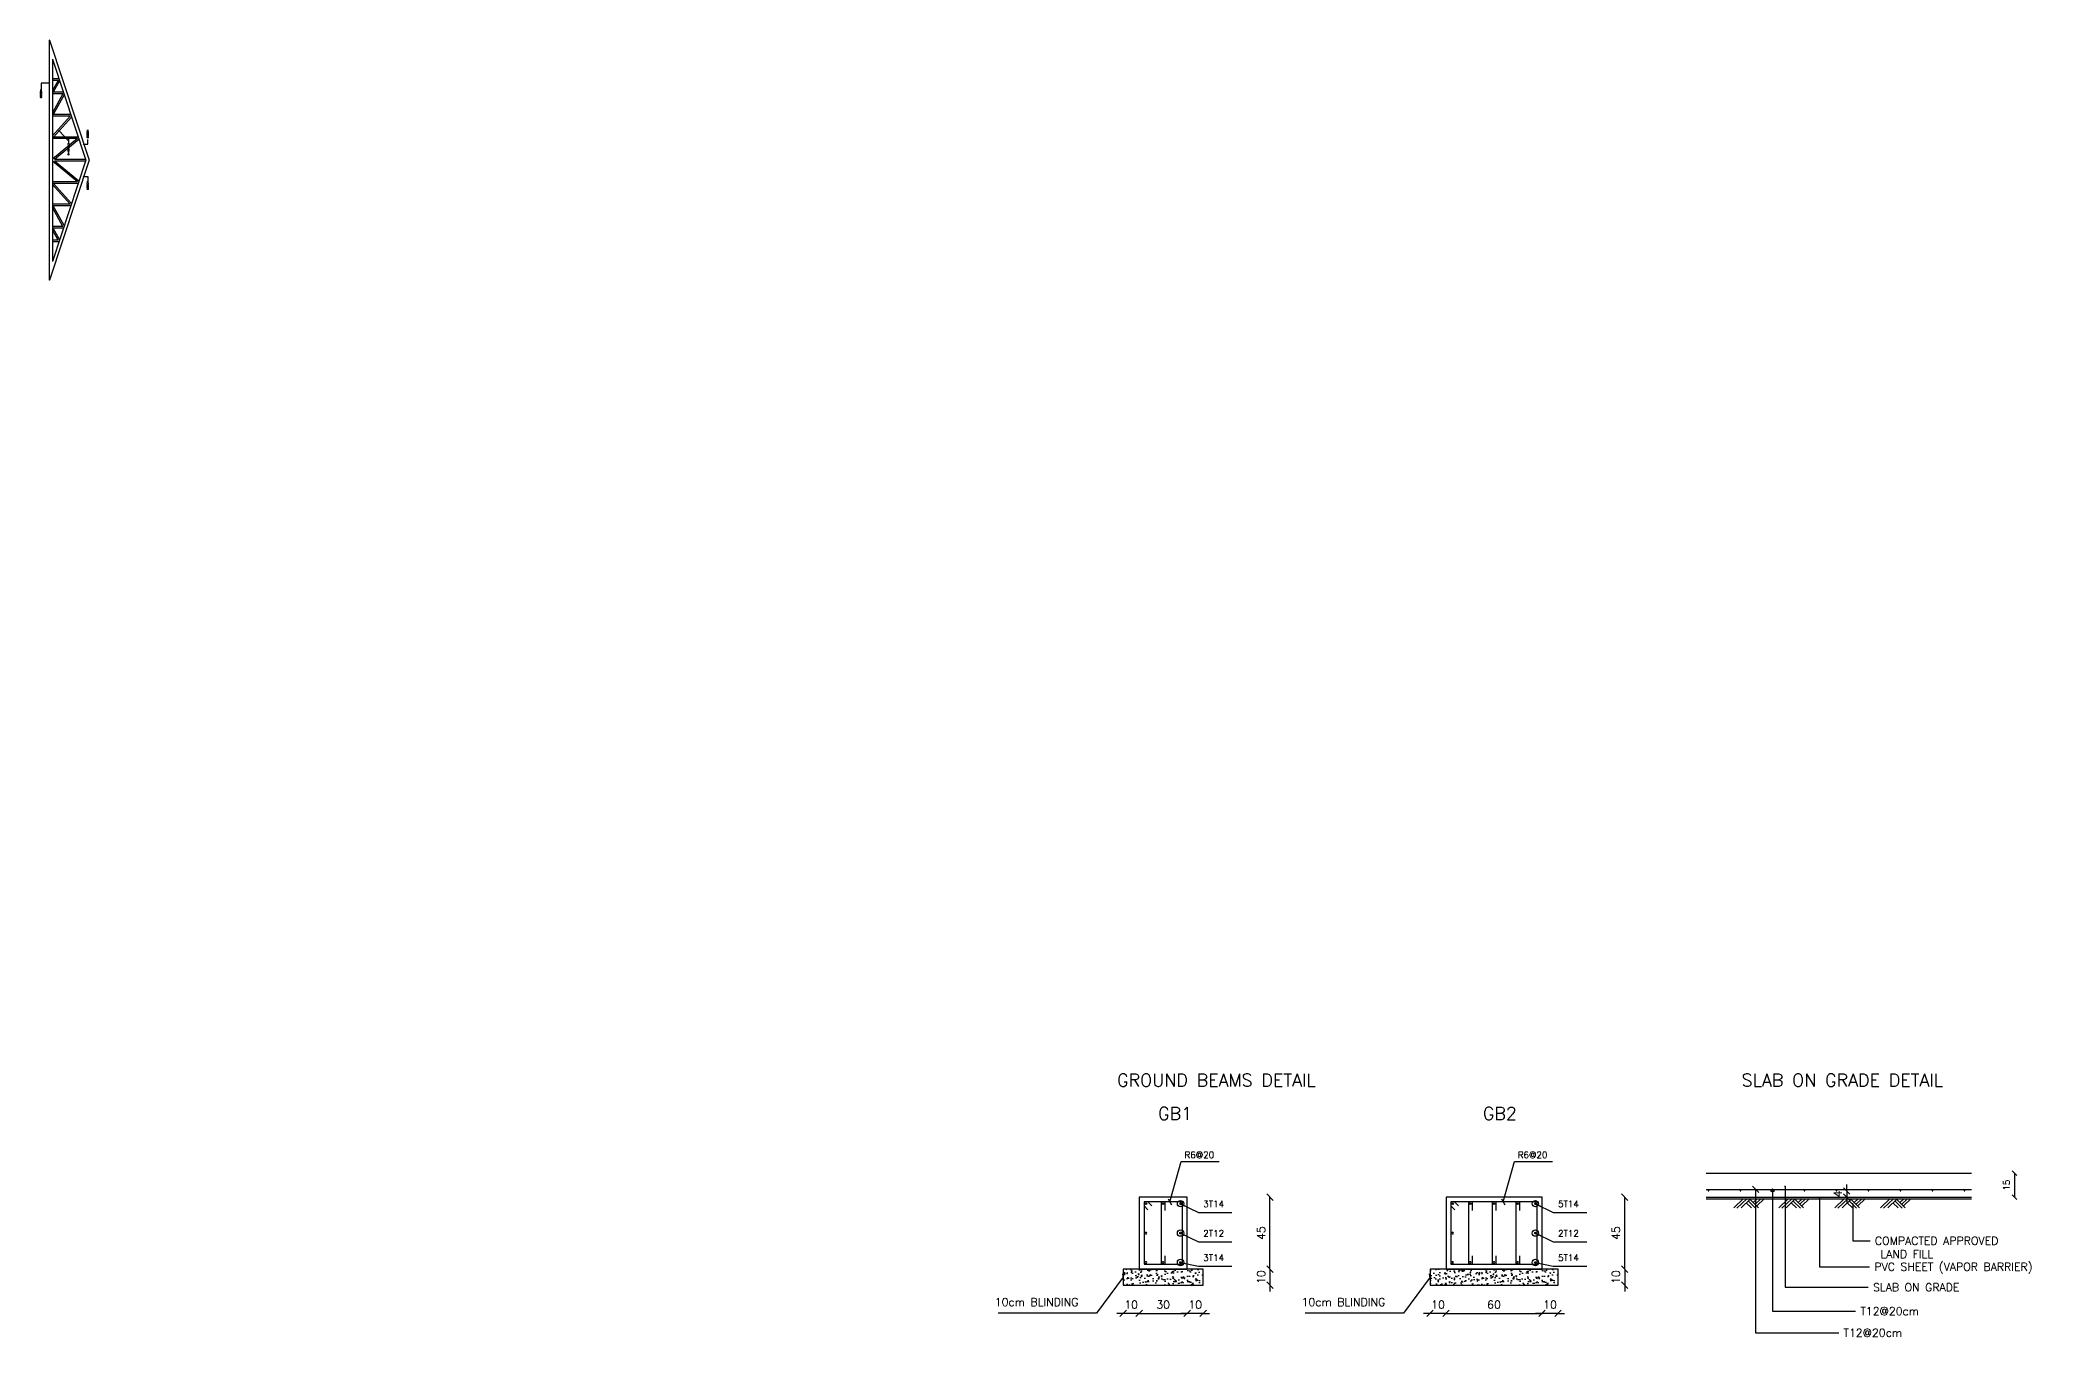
# Model space of a CAD drawing. Header units: metres. Extents: x -353217 to -351774, y -68080 to -67552.
# Drawn here: x -352265.9 to -352140.1, y -67946.8 to -67865.7 of the extents above; entities that cross this region are included whole.
import ezdxf

# ---------------------------------------------------------------- set-up
doc = ezdxf.new("R2010")
doc.units = ezdxf.units.M
doc.header["$MEASUREMENT"] = 0
doc.header["$PDMODE"] = 2
doc.header["$PDSIZE"] = -0.6
for name, color, linetype in [('CONRETE', 2, 'Continuous'), ('DIMENSION', 7, 'Continuous'), ('RCAD_Formwork', 2, 'Continuous'), ('STEEL', 1, 'Continuous'), ('str-columns', 3, 'Continuous'), ('str-frame', 1, 'Continuous'), ('str-reinforcement', 5, 'Continuous'), ('str-text', 1, 'Continuous'), ('TEXT', 7, 'Continuous')]:
    doc.layers.add(name, color=color, linetype=linetype)
doc.styles.add('ROMAN', font='ROMANS.SHX')
doc.styles.add('ROMANS', font='romans', dxfattribs={"height": 0.4})
doc.styles.add('ROMANS-CART', font='romans.shx', dxfattribs={"height": 2})
doc.dimstyles.new('ASSASLEADER', dxfattribs={"dimscale": 0, "dimtxt": 0.8, "dimasz": 0.4, "dimexe": 0.18, "dimexo": 0.0625, "dimgap": 0.3, "dimtad": 1, "dimdec": 4, "dimlfac": 10, "dimrnd": 5, "dimdsep": 46, "dimtxsty": 'ROMANS', "dimcen": 0.09, "dimclrd": 2, "dimclre": 7, "dimclrt": 1, "dimadec": 0, "dimazin": 0, "dimtfac": 0.066667, "dimtdec": 4, "dimtix": 1, "dimtmove": 2, "dimatfit": 3, "dimfxl": 1, "dimtolj": 1, "dimarcsym": 0})
doc.dimstyles.new('structure', dxfattribs={"dimtxt": 0.1, "dimasz": 0.06, "dimexe": 0.18, "dimexo": 1, "dimgap": 0.025, "dimtad": 1, "dimdec": 1, "dimlfac": 100, "dimrnd": 0.5, "dimdsep": 46, "dimtxsty": 'Standard', "dimblk1": 'OBLIQUE', "dimblk2": 'OBLIQUE', "dimsah": 1, "dimcen": 0.009, "dimse1": 1, "dimse2": 1, "dimclrd": 4, "dimclre": 9, "dimclrt": 1, "dimadec": 0, "dimazin": 0, "dimtfac": 0.066667, "dimtdec": 1, "dimtix": 1, "dimtmove": 2, "dimatfit": 3, "dimldrblk": 'OBLIQUE', "dimfxl": 0.18, "dimtolj": 1, "dimarcsym": 0})
doc.dimstyles.new('STRUCTURE.5MM', dxfattribs={"dimtxt": 0.5, "dimasz": 0.4, "dimexe": 1.25, "dimexo": 0.625, "dimgap": 0.3, "dimtad": 1, "dimtoh": 1, "dimdec": 4, "dimlfac": 10, "dimrnd": 1, "dimdsep": 46, "dimtxsty": 'ROMAN', "dimblk1": 'OBLIQUE', "dimblk2": 'OBLIQUE', "dimsah": 1, "dimcen": 2.5, "dimse1": 1, "dimse2": 1, "dimclrd": 2, "dimclre": 7, "dimclrt": 1, "dimadec": 0, "dimazin": 0, "dimtfac": 1, "dimtdec": 4, "dimtix": 1, "dimtmove": 0, "dimatfit": 3, "dimldrblk": 'OBLIQUE', "dimfxl": 1, "dimtolj": 1, "dimtzin": 0, "dimarcsym": 0})

# ---------------------------------------------------------------- blocks, each defined once
blk = doc.blocks.new('_Oblique')
at = {"color": 0, "linetype": 'ByBlock', "lineweight": -2}
blk.add_line((-0.5, -0.5), (0.5, 0.5), dxfattribs=at)
blk = doc.blocks.new('*D631')
at = {"layer": 'Defpoints', "color": 0, "transparency": 16777216}
for p in [(-352153.63, -67937.64), (-352153.63, -67938.03), (-352152.99, -67938.03)]:
    blk.add_point(p, dxfattribs=at)
at = {"layer": 'DIMENSION', "color": 2, "lineweight": -2, "transparency": 16777216}
for p, q in [((-352152.99, -67937.64), (-352152.99, -67937.24)), ((-352152.99, -67937.64), (-352152.99, -67938.03)), ((-352152.99, -67938.03), (-352152.99, -67938.43))]:
    blk.add_line(p, q, dxfattribs=at)
at = {"layer": 'DIMENSION', "color": 2, "lineweight": -2, "transparency": 16777216, "xscale": 0.4, "yscale": 0.4, "zscale": 0.4}
for p, rotation in [((-352152.99, -67937.64), 270), ((-352152.99, -67938.03), 90)]:
    blk.add_blockref('_Oblique', p, dxfattribs=dict(at, rotation=rotation))
at = {"layer": 'DIMENSION', "color": 1, "transparency": 16777216, "insert": (-352153.54, -67937.83), "char_height": 0.5, "attachment_point": 5, "rotation": 90, "style": 'ROMAN'}
blk.add_mtext('\\A1;4', dxfattribs=at)
blk = doc.blocks.new('*D632')
at = {"layer": 'Defpoints', "color": 0, "transparency": 16777216}
for p in [(-352145.62, -67936.53), (-352145.62, -67938.03), (-352142.51, -67938.03)]:
    blk.add_point(p, dxfattribs=at)
at = {"layer": 'DIMENSION', "color": 2, "lineweight": -2, "transparency": 16777216}
blk.add_line((-352142.51, -67936.53), (-352142.51, -67938.03), dxfattribs=at)
at = {"layer": 'DIMENSION', "color": 2, "lineweight": -2, "transparency": 16777216, "xscale": 0.3, "yscale": 0.3, "zscale": 0.3}
for p, rotation in [((-352142.51, -67936.53), 90), ((-352142.51, -67938.03), 270)]:
    blk.add_blockref('_Oblique', p, dxfattribs=dict(at, rotation=rotation))
at = {"layer": 'DIMENSION', "color": 1, "transparency": 16777216, "insert": (-352143.01, -67937.28), "char_height": 0.4, "attachment_point": 5, "rotation": 90, "style": 'ROMAN'}
blk.add_mtext('\\A1;15', dxfattribs=at)
blk = doc.blocks.new('*D628')
at = {"layer": 'Defpoints', "color": 0, "transparency": 16777216}
for p in [(-352169.86, -67938.03), (-352166.86, -67938.03), (-352169.86, -67942.53)]:
    blk.add_point(p, dxfattribs=at)
at = {"layer": 'DIMENSION', "color": 2, "lineweight": -2, "transparency": 16777216}
blk.add_line((-352166.86, -67942.53), (-352166.86, -67938.03), dxfattribs=at)
at = {"layer": 'DIMENSION', "color": 2, "lineweight": -2, "transparency": 16777216, "xscale": 0.4, "yscale": 0.4, "zscale": 0.4}
for p, rotation in [((-352166.86, -67938.03), 90), ((-352166.86, -67942.53), 270)]:
    blk.add_blockref('_Oblique', p, dxfattribs=dict(at, rotation=rotation))
at = {"layer": 'DIMENSION', "color": 1, "transparency": 16777216, "insert": (-352167.41, -67940.28), "char_height": 0.5, "attachment_point": 5, "rotation": 90, "style": 'ROMAN'}
blk.add_mtext('\\A1;45', dxfattribs=at)
blk = doc.blocks.new('*D629')
at = {"layer": 'Defpoints', "color": 0, "transparency": 16777216}
for p in [(-352178.03, -67942.1), (-352172.03, -67942.1), (-352172.03, -67945.3)]:
    blk.add_point(p, dxfattribs=at)
at = {"layer": 'DIMENSION', "color": 2, "lineweight": -2, "transparency": 16777216}
blk.add_line((-352178.03, -67945.3), (-352172.03, -67945.3), dxfattribs=at)
at = {"layer": 'DIMENSION', "color": 2, "lineweight": -2, "transparency": 16777216, "xscale": 0.4, "yscale": 0.4, "zscale": 0.4, "rotation": 180}
blk.add_blockref('_Oblique', (-352178.03, -67945.3), dxfattribs=at)
at = {"layer": 'DIMENSION', "color": 2, "lineweight": -2, "transparency": 16777216, "xscale": 0.4, "yscale": 0.4, "zscale": 0.4}
blk.add_blockref('_Oblique', (-352172.03, -67945.3), dxfattribs=at)
at = {"layer": 'DIMENSION', "color": 1, "transparency": 16777216, "insert": (-352175.03, -67944.75), "char_height": 0.5, "attachment_point": 5, "style": 'ROMAN'}
blk.add_mtext('\\A1;60', dxfattribs=at)
blk = doc.blocks.new('*D633')
at = {"layer": 'Defpoints', "color": 0, "transparency": 16777216}
for p in [(-352179.03, -67942.53), (-352178.03, -67942.53), (-352179.03, -67945.3)]:
    blk.add_point(p, dxfattribs=at)
at = {"layer": 'DIMENSION', "color": 2, "lineweight": -2, "transparency": 16777216}
for p, q in [((-352179.03, -67945.3), (-352179.43, -67945.3)), ((-352178.03, -67945.3), (-352179.03, -67945.3)), ((-352178.03, -67945.3), (-352177.63, -67945.3))]:
    blk.add_line(p, q, dxfattribs=at)
at = {"layer": 'DIMENSION', "color": 2, "lineweight": -2, "transparency": 16777216, "xscale": 0.4, "yscale": 0.4, "zscale": 0.4}
blk.add_blockref('_Oblique', (-352179.03, -67945.3), dxfattribs=at)
at = {"layer": 'DIMENSION', "color": 2, "lineweight": -2, "transparency": 16777216, "xscale": 0.4, "yscale": 0.4, "zscale": 0.4, "rotation": 180}
blk.add_blockref('_Oblique', (-352178.03, -67945.3), dxfattribs=at)
at = {"layer": 'DIMENSION', "color": 1, "transparency": 16777216, "insert": (-352178.53, -67944.75), "char_height": 0.5, "attachment_point": 5, "style": 'ROMAN'}
blk.add_mtext('\\A1;10', dxfattribs=at)
blk = doc.blocks.new('*D630')
at = {"layer": 'Defpoints', "color": 0, "transparency": 16777216}
for p in [(-352172.03, -67942.53), (-352171.03, -67942.53), (-352172.03, -67945.3)]:
    blk.add_point(p, dxfattribs=at)
at = {"layer": 'DIMENSION', "color": 2, "lineweight": -2, "transparency": 16777216}
for p, q in [((-352172.03, -67945.3), (-352172.43, -67945.3)), ((-352171.03, -67945.3), (-352172.03, -67945.3)), ((-352171.03, -67945.3), (-352170.63, -67945.3))]:
    blk.add_line(p, q, dxfattribs=at)
at = {"layer": 'DIMENSION', "color": 2, "lineweight": -2, "transparency": 16777216, "xscale": 0.4, "yscale": 0.4, "zscale": 0.4}
blk.add_blockref('_Oblique', (-352172.03, -67945.3), dxfattribs=at)
at = {"layer": 'DIMENSION', "color": 2, "lineweight": -2, "transparency": 16777216, "xscale": 0.4, "yscale": 0.4, "zscale": 0.4, "rotation": 180}
blk.add_blockref('_Oblique', (-352171.03, -67945.3), dxfattribs=at)
at = {"layer": 'DIMENSION', "color": 1, "transparency": 16777216, "insert": (-352171.53, -67944.75), "char_height": 0.5, "attachment_point": 5, "style": 'ROMAN'}
blk.add_mtext('\\A1;10', dxfattribs=at)
blk = doc.blocks.new('*D634')
at = {"layer": 'Defpoints', "color": 0, "transparency": 16777216}
for p in [(-352171.03, -67942.53), (-352171.03, -67943.53), (-352166.86, -67943.53)]:
    blk.add_point(p, dxfattribs=at)
at = {"layer": 'DIMENSION', "color": 2, "lineweight": -2, "transparency": 16777216}
for p, q in [((-352166.86, -67942.53), (-352166.86, -67942.13)), ((-352166.86, -67942.53), (-352166.86, -67943.53)), ((-352166.86, -67943.53), (-352166.86, -67943.93))]:
    blk.add_line(p, q, dxfattribs=at)
at = {"layer": 'DIMENSION', "color": 2, "lineweight": -2, "transparency": 16777216, "xscale": 0.4, "yscale": 0.4, "zscale": 0.4}
for p, rotation in [((-352166.86, -67942.53), 270), ((-352166.86, -67943.53), 90)]:
    blk.add_blockref('_Oblique', p, dxfattribs=dict(at, rotation=rotation))
at = {"layer": 'DIMENSION', "color": 1, "transparency": 16777216, "insert": (-352167.41, -67943.03), "char_height": 0.5, "attachment_point": 5, "rotation": 90, "style": 'ROMAN'}
blk.add_mtext('\\A1;10', dxfattribs=at)
blk = doc.blocks.new('*D639')
at = {"layer": 'Defpoints', "color": 0, "transparency": 16777216}
for p in [(-352192.03, -67938.03), (-352189.03, -67938.03), (-352192.03, -67942.53)]:
    blk.add_point(p, dxfattribs=at)
at = {"layer": 'DIMENSION', "color": 2, "lineweight": -2, "transparency": 16777216}
blk.add_line((-352189.03, -67942.53), (-352189.03, -67938.03), dxfattribs=at)
at = {"layer": 'DIMENSION', "color": 2, "lineweight": -2, "transparency": 16777216, "xscale": 0.4, "yscale": 0.4, "zscale": 0.4}
for p, rotation in [((-352189.03, -67938.03), 90), ((-352189.03, -67942.53), 270)]:
    blk.add_blockref('_Oblique', p, dxfattribs=dict(at, rotation=rotation))
at = {"layer": 'DIMENSION', "color": 1, "transparency": 16777216, "insert": (-352189.58, -67940.28), "char_height": 0.5, "attachment_point": 5, "rotation": 90, "style": 'ROMAN'}
blk.add_mtext('\\A1;45', dxfattribs=at)
blk = doc.blocks.new('*D640')
at = {"layer": 'Defpoints', "color": 0, "transparency": 16777216}
for p in [(-352197.2, -67942.1), (-352194.2, -67942.1), (-352194.2, -67945.3)]:
    blk.add_point(p, dxfattribs=at)
at = {"layer": 'DIMENSION', "color": 2, "lineweight": -2, "transparency": 16777216}
blk.add_line((-352197.2, -67945.3), (-352194.2, -67945.3), dxfattribs=at)
at = {"layer": 'DIMENSION', "color": 2, "lineweight": -2, "transparency": 16777216, "xscale": 0.4, "yscale": 0.4, "zscale": 0.4, "rotation": 180}
blk.add_blockref('_Oblique', (-352197.2, -67945.3), dxfattribs=at)
at = {"layer": 'DIMENSION', "color": 2, "lineweight": -2, "transparency": 16777216, "xscale": 0.4, "yscale": 0.4, "zscale": 0.4}
blk.add_blockref('_Oblique', (-352194.2, -67945.3), dxfattribs=at)
at = {"layer": 'DIMENSION', "color": 1, "transparency": 16777216, "insert": (-352195.7, -67944.75), "char_height": 0.5, "attachment_point": 5, "style": 'ROMAN'}
blk.add_mtext('\\A1;30', dxfattribs=at)
blk = doc.blocks.new('*D641')
at = {"layer": 'Defpoints', "color": 0, "transparency": 16777216}
for p in [(-352198.2, -67942.53), (-352197.2, -67942.53), (-352198.2, -67945.3)]:
    blk.add_point(p, dxfattribs=at)
at = {"layer": 'DIMENSION', "color": 2, "lineweight": -2, "transparency": 16777216}
for p, q in [((-352198.2, -67945.3), (-352198.6, -67945.3)), ((-352197.2, -67945.3), (-352198.2, -67945.3)), ((-352197.2, -67945.3), (-352196.8, -67945.3))]:
    blk.add_line(p, q, dxfattribs=at)
at = {"layer": 'DIMENSION', "color": 2, "lineweight": -2, "transparency": 16777216, "xscale": 0.4, "yscale": 0.4, "zscale": 0.4}
blk.add_blockref('_Oblique', (-352198.2, -67945.3), dxfattribs=at)
at = {"layer": 'DIMENSION', "color": 2, "lineweight": -2, "transparency": 16777216, "xscale": 0.4, "yscale": 0.4, "zscale": 0.4, "rotation": 180}
blk.add_blockref('_Oblique', (-352197.2, -67945.3), dxfattribs=at)
at = {"layer": 'DIMENSION', "color": 1, "transparency": 16777216, "insert": (-352197.7, -67944.75), "char_height": 0.5, "attachment_point": 5, "style": 'ROMAN'}
blk.add_mtext('\\A1;10', dxfattribs=at)
blk = doc.blocks.new('*D638')
at = {"layer": 'Defpoints', "color": 0, "transparency": 16777216}
for p in [(-352194.2, -67942.53), (-352193.2, -67942.53), (-352194.2, -67945.3)]:
    blk.add_point(p, dxfattribs=at)
at = {"layer": 'DIMENSION', "color": 2, "lineweight": -2, "transparency": 16777216}
for p, q in [((-352194.2, -67945.3), (-352194.6, -67945.3)), ((-352193.2, -67945.3), (-352194.2, -67945.3)), ((-352193.2, -67945.3), (-352192.8, -67945.3))]:
    blk.add_line(p, q, dxfattribs=at)
at = {"layer": 'DIMENSION', "color": 2, "lineweight": -2, "transparency": 16777216, "xscale": 0.4, "yscale": 0.4, "zscale": 0.4}
blk.add_blockref('_Oblique', (-352194.2, -67945.3), dxfattribs=at)
at = {"layer": 'DIMENSION', "color": 2, "lineweight": -2, "transparency": 16777216, "xscale": 0.4, "yscale": 0.4, "zscale": 0.4, "rotation": 180}
blk.add_blockref('_Oblique', (-352193.2, -67945.3), dxfattribs=at)
at = {"layer": 'DIMENSION', "color": 1, "transparency": 16777216, "insert": (-352193.7, -67944.75), "char_height": 0.5, "attachment_point": 5, "style": 'ROMAN'}
blk.add_mtext('\\A1;10', dxfattribs=at)
blk = doc.blocks.new('*D642')
at = {"layer": 'Defpoints', "color": 0, "transparency": 16777216}
for p in [(-352193.2, -67942.53), (-352193.2, -67943.53), (-352189.03, -67943.53)]:
    blk.add_point(p, dxfattribs=at)
at = {"layer": 'DIMENSION', "color": 2, "lineweight": -2, "transparency": 16777216}
for p, q in [((-352189.03, -67942.53), (-352189.03, -67942.13)), ((-352189.03, -67942.53), (-352189.03, -67943.53)), ((-352189.03, -67943.53), (-352189.03, -67943.93))]:
    blk.add_line(p, q, dxfattribs=at)
at = {"layer": 'DIMENSION', "color": 2, "lineweight": -2, "transparency": 16777216, "xscale": 0.4, "yscale": 0.4, "zscale": 0.4}
for p, rotation in [((-352189.03, -67942.53), 270), ((-352189.03, -67943.53), 90)]:
    blk.add_blockref('_Oblique', p, dxfattribs=dict(at, rotation=rotation))
at = {"layer": 'DIMENSION', "color": 1, "transparency": 16777216, "insert": (-352189.58, -67943.03), "char_height": 0.5, "attachment_point": 5, "rotation": 90, "style": 'ROMAN'}
blk.add_mtext('\\A1;10', dxfattribs=at)

msp = doc.modelspace()

# ---------------------------------------------------------------- hatches: boundary and pattern name
at = {"layer": 'CONRETE'}
h = msp.add_hatch(dxfattribs=at)
h.set_pattern_fill('AR-CONC', color=256, scale=0.1, style=0)
h.set_pattern_definition([(50, (-352116.02997, -67468.9372), (0.7172602, -0.0627521), [0.075, -0.825]), (355, (-352116.03, -67468.9372), (-0.1387513, 0.7521921), [0.06, -0.66]), (100.45144, (-352115.9702, -67468.9424), (0.5785088, 0.68944), [0.0637402, -0.7011421]), (46.1842, (-352116.03, -67468.7372), (1.0672413, -0.1655193), [0.1125, -1.2375]), (96.63564, (-352115.941, -67468.751), (0.934662, 0.9741186), [0.0956103, -1.0517138]), (351.18416, (-352116.03, -67468.7372), (0.934662, 0.9741186), [0.09, -0.99]), (21, (-352115.92997, -67468.7872), (0.59690705, -0.4026189), [0.075, -0.825]), (326, (-352115.93, -67468.7872), (0.2433153, 0.72515), [0.06, -0.66]), (71.45144, (-352115.8802, -67468.82074), (0.8402224, 0.3225312), [0.0637402, -0.7011421]), (37.5, (-352116.02997, -67468.9372), (0.01215986, 0.33289385), [0, -0.652, 0, -0.67, 0, -0.6625]), (7.5, (-352116.02997, -67468.9372), (0.26306954, 0.3944117), [0, -0.382, 0, -0.637, 0, -0.2525]), (327.5, (-352116.25297, -67468.9372), (0.53382244, -0.02255487), [0, -0.25, 0, -0.78, 0, -1.035]), (317.5, (-352116.35297, -67468.9372), (0.58318617, 0.100105), [0, -0.325, 0, -0.518, 0, -0.735])])
h.paths.add_polyline_path([(-352198.1956095, -67942.5270441), (-352198.1956095, -67943.5270441), (-352193.1956095, -67943.5270441), (-352193.1956095, -67942.5270441)])
h = msp.add_hatch(dxfattribs=at)
h.set_pattern_fill('AR-CONC', color=256, scale=0.1, style=0)
h.set_pattern_definition([(50, (-352093.8611, -67468.9372), (0.7172602, -0.0627521), [0.075, -0.825]), (355, (-352093.8611, -67468.9372), (-0.1387513, 0.7521921), [0.06, -0.66]), (100.45144, (-352093.8013, -67468.9424), (0.5785088, 0.68944), [0.0637402, -0.7011421]), (46.1842, (-352093.8611, -67468.7372), (1.0672413, -0.1655193), [0.1125, -1.2375]), (96.63564, (-352093.7721, -67468.751), (0.934662, 0.9741186), [0.0956103, -1.0517138]), (351.18416, (-352093.8611, -67468.7372), (0.934662, 0.9741186), [0.09, -0.99]), (21, (-352093.7611, -67468.7872), (0.59690705, -0.4026189), [0.075, -0.825]), (326, (-352093.7611, -67468.7872), (0.2433153, 0.72515), [0.06, -0.66]), (71.45144, (-352093.7113, -67468.82074), (0.8402224, 0.3225312), [0.0637402, -0.7011421]), (37.5, (-352093.86107, -67468.9372), (0.01215986, 0.33289385), [0, -0.652, 0, -0.67, 0, -0.6625]), (7.5, (-352093.86107, -67468.9372), (0.26306954, 0.3944117), [0, -0.382, 0, -0.637, 0, -0.2525]), (327.5, (-352094.08407, -67468.9372), (0.53382244, -0.02255487), [0, -0.25, 0, -0.78, 0, -1.035]), (317.5, (-352094.18407, -67468.9372), (0.58318617, 0.100105), [0, -0.325, 0, -0.518, 0, -0.735])])
h.paths.add_polyline_path([(-352179.0267129, -67942.5270441), (-352179.0267129, -67943.5270441), (-352171.0267129, -67943.5270441), (-352171.0267129, -67942.5270441)])

# ---------------------------------------------------------------- linework, layer by layer
for p, q in [((-352161.7824022, -67936.5270441), (-352145.1875348, -67936.5270441)), ((-352161.7824022, -67938.0270441), (-352145.1875348, -67938.0270441)), ((-352161.7824022, -67938.1270441), (-352145.1875348, -67938.1270441)), ((-352160.0426998, -67938.691015), (-352159.4619088, -67938.1270441)), ((-352159.8491016, -67938.7232699), (-352159.2350937, -67938.1270441)), ((-352159.5909725, -67938.691015), (-352159.0101815, -67938.1270441)), ((-352158.9456488, -67938.691015), (-352159.2683106, -67938.3776976)), ((-352158.6875196, -67938.7232699), (-352159.1558545, -67938.2684983)), ((-352158.4939214, -67938.691015), (-352159.0424469, -67938.1583751)), ((-352158.833196, -67938.361566), (-352158.5916796, -67938.1270441)), ((-352158.7197884, -67938.4716892), (-352158.3648644, -67938.1270441)), ((-352158.6073323, -67938.5808885), (-352158.1399523, -67938.1270441)), ((-352157.2350636, -67938.691015), (-352156.6542726, -67938.1270441)), ((-352157.0414654, -67938.7232699), (-352156.4274575, -67938.1270441)), ((-352156.7833363, -67938.691015), (-352156.2025453, -67938.1270441)), ((-352156.1380125, -67938.691015), (-352156.4606744, -67938.3776976)), ((-352155.8798834, -67938.7232699), (-352156.3482183, -67938.2684983)), ((-352155.6862852, -67938.691015), (-352156.2348107, -67938.1583751)), ((-352156.0255598, -67938.361566), (-352155.7840434, -67938.1270441)), ((-352155.9121522, -67938.4716892), (-352155.5572282, -67938.1270441)), ((-352155.7996961, -67938.5808885), (-352155.3323161, -67938.1270441)), ((-352153.7311341, -67938.691015), (-352153.1503432, -67938.1270441)), ((-352153.5375359, -67938.7232699), (-352152.923528, -67938.1270441)), ((-352153.2794068, -67938.691015), (-352152.6986158, -67938.1270441)), ((-352152.6340831, -67938.691015), (-352152.9567449, -67938.3776976)), ((-352152.375954, -67938.7232699), (-352152.8442889, -67938.2684983)), ((-352152.1823557, -67938.691015), (-352152.7308813, -67938.1583751)), ((-352152.5216303, -67938.361566), (-352152.2801139, -67938.1270441)), ((-352152.4082227, -67938.4716892), (-352152.0532988, -67938.1270441)), ((-352152.2957667, -67938.5808885), (-352151.8283866, -67938.1270441)), ((-352150.8785772, -67938.691015), (-352150.2977862, -67938.1270441)), ((-352150.6849789, -67938.7232699), (-352150.070971, -67938.1270441)), ((-352150.4268498, -67938.691015), (-352149.8460589, -67938.1270441)), ((-352149.7815261, -67938.691015), (-352150.104188, -67938.3776976)), ((-352149.523397, -67938.7232699), (-352149.9917319, -67938.2684983)), ((-352149.3297988, -67938.691015), (-352149.8783243, -67938.1583751)), ((-352149.6690734, -67938.361566), (-352149.427557, -67938.1270441)), ((-352149.5556658, -67938.4716892), (-352149.2007418, -67938.1270441)), ((-352149.4432097, -67938.5808885), (-352148.9758296, -67938.1270441))]:
    msp.add_line(p, q, dxfattribs=at)
at = {"layer": 'RCAD_Formwork'}
for points in [[(-352197.1956095, -67938.0270441), (-352197.1956095, -67942.5270441), (-352194.1956095, -67942.5270441), (-352194.1956095, -67938.0270441), (-352197.1956095, -67938.0270441)], [(-352178.0267129, -67938.0270441), (-352178.0267129, -67942.5270441), (-352172.0267129, -67942.5270441), (-352172.0267129, -67938.0270441), (-352178.0267129, -67938.0270441)]]:
    msp.add_lwpolyline(points, dxfattribs=at)
for points in [[(-352193.1956095, -67942.5270441), (-352198.1956095, -67942.5270441), (-352198.1956095, -67943.5270441), (-352193.1956095, -67943.5270441)], [(-352171.0267129, -67942.5270441), (-352179.0267129, -67942.5270441), (-352179.0267129, -67943.5270441), (-352171.0267129, -67943.5270441)]]:
    msp.add_lwpolyline(points, close=True, dxfattribs=at)
at = {"layer": 'STEEL'}
for p, q in [((-352196.8956095, -67938.3270441), (-352196.8956095, -67942.2270441)), ((-352194.4956095, -67938.3270441), (-352196.8956095, -67938.3270441)), ((-352196.4106148, -67938.5772134), (-352196.6562983, -67938.3281816)), ((-352195.8320911, -67938.3270441), (-352195.8320911, -67942.2270441)), ((-352195.5954188, -67938.3270441), (-352195.5954188, -67938.8573019)), ((-352194.4956095, -67942.2270441), (-352194.4956095, -67938.3270441)), ((-352177.7267129, -67938.3270441), (-352177.7267129, -67942.2270441)), ((-352172.3267129, -67938.3270441), (-352177.7267129, -67938.3270441)), ((-352177.2417181, -67938.5772134), (-352177.4874016, -67938.3281816)), ((-352176.6269036, -67938.3270441), (-352176.6269036, -67942.2270441)), ((-352176.3902314, -67938.3270441), (-352176.3902314, -67938.8573019)), ((-352175.145049, -67938.3270441), (-352175.145049, -67942.2270441)), ((-352174.9083768, -67938.3270441), (-352174.9083768, -67938.8573019)), ((-352173.6631944, -67938.3270441), (-352173.6631944, -67942.2270441)), ((-352173.4265222, -67938.3270441), (-352173.4265222, -67938.8573019)), ((-352172.3267129, -67942.2270441), (-352172.3267129, -67938.3270441)), ((-352161.7824022, -67937.5484069), (-352145.1875348, -67937.5484069)), ((-352196.6482479, -67938.8137197), (-352196.8956095, -67938.5663581)), ((-352177.4793512, -67938.8137197), (-352177.7267129, -67938.5663581)), ((-352196.8956095, -67942.2270441), (-352194.4956095, -67942.2270441)), ((-352195.5954188, -67941.6967864), (-352195.5954188, -67942.2270441)), ((-352177.7267129, -67942.2270441), (-352172.3267129, -67942.2270441)), ((-352176.3902314, -67941.6967864), (-352176.3902314, -67942.2270441)), ((-352174.9083768, -67941.6967864), (-352174.9083768, -67942.2270441)), ((-352173.4265222, -67941.6967864), (-352173.4265222, -67942.2270441))]:
    msp.add_line(p, q, dxfattribs=at)
for points in [[(-352161.6547774, -67937.6162293, 1), (-352161.6047774, -67937.6162293, 1)], [(-352159.6547774, -67937.6162293, 1), (-352159.6047774, -67937.6162293, 1)], [(-352157.6547774, -67937.6162293, 1), (-352157.6047774, -67937.6162293, 1)], [(-352155.6547774, -67937.6162293, 1), (-352155.6047774, -67937.6162293, 1)], [(-352153.6547774, -67937.6162293, 1), (-352153.6047774, -67937.6162293, 1)], [(-352151.6547774, -67937.6162293, 1), (-352151.6047774, -67937.6162293, 1)], [(-352149.6547774, -67937.6162293, 1), (-352149.6047774, -67937.6162293, 1)], [(-352147.6547774, -67937.6162293, 1), (-352147.6047774, -67937.6162293, 1)], [(-352145.6547774, -67937.6162293, 1), (-352145.6047774, -67937.6162293, 1)]]:
    msp.add_lwpolyline(points, format="xyb", close=True, dxfattribs=at)
at = {"layer": 'str-frame'}
for p, q in [((-352265.3036101, -67865.7163974), (-352265.3036101, -67880.7163974)), ((-352265.2809993, -67865.7163974), (-352265.3036101, -67865.7163974)), ((-352265.2809993, -67865.7163974), (-352262.8089023, -67873.2163974)), ((-352265.1036101, -67866.8934556), (-352265.1036101, -67879.5393392)), ((-352264.6974731, -67868.1256191), (-352265.1036101, -67868.1256191)), ((-352264.7525677, -67868.2256191), (-352265.1036101, -67868.8627822)), ((-352264.7525677, -67868.2256191), (-352265.1036101, -67868.2256191)), ((-352264.4444668, -67869.0663974), (-352265.1036101, -67869.0663974)), ((-352264.4444668, -67869.0663974), (-352265.1036101, -67870.2627822)), ((-352264.6547357, -67868.2552785), (-352265.0465237, -67868.9663974)), ((-352264.4203417, -67868.9663974), (-352265.0465237, -67868.9663974)), ((-352264.3660117, -67869.1312271), (-352265.0465237, -67870.3663974)), ((-352263.9933886, -67870.4663974), (-352265.1036101, -67870.4663974)), ((-352263.9933886, -67870.4663974), (-352265.1036101, -67871.6919242)), ((-352263.9588836, -67870.3663974), (-352265.0465237, -67870.3663974)), ((-352263.9079237, -67870.5210027), (-352265.0361438, -67871.7663974)), ((-352263.4974255, -67871.7663974), (-352265.0361438, -67871.7663974)), ((-352263.5431127, -67871.8663974), (-352265.1036101, -67871.8663974)), ((-352263.5431127, -67871.8663974), (-352265.1036101, -67873.1516225)), ((-352263.4476721, -67871.9173423), (-352264.9642524, -67873.1663974)), ((-352262.8089023, -67873.2163974), (-352265.2809993, -67880.7163974)), ((-352263.5431127, -67874.5663974), (-352265.1036101, -67873.2811723)), ((-352263.0359673, -67873.1663974), (-352264.9642524, -67873.1663974)), ((-352263.0359673, -67873.1663974), (-352264.9642524, -67873.1663974)), ((-352263.0359673, -67873.2663974), (-352264.9642524, -67873.2663974)), ((-352263.0359673, -67873.2663974), (-352264.9642524, -67873.2663974)), ((-352263.4476721, -67874.5154524), (-352264.9642524, -67873.2663974)), ((-352263.5431127, -67874.5663974), (-352265.1036101, -67874.5663974)), ((-352263.9933886, -67875.9663974), (-352265.1036101, -67874.7408706)), ((-352263.4974255, -67874.6663974), (-352265.0361438, -67874.6663974)), ((-352263.9079237, -67875.9117921), (-352265.0361438, -67874.6663974)), ((-352263.9933886, -67875.9663974), (-352265.1036101, -67875.9663974)), ((-352264.4444668, -67877.3663974), (-352265.1036101, -67876.1700126)), ((-352263.9588836, -67876.0663974), (-352265.0465237, -67876.0663974)), ((-352264.3660117, -67877.3015677), (-352265.0465237, -67876.0663974)), ((-352264.4444668, -67877.3663974), (-352265.1036101, -67877.3663974)), ((-352264.4203417, -67877.4663974), (-352265.1036101, -67877.4663974)), ((-352264.7525677, -67878.2071757), (-352265.1036101, -67877.5700126)), ((-352264.6547357, -67878.1775163), (-352265.0465237, -67877.4663974)), ((-352264.7525677, -67878.2071757), (-352265.1036101, -67878.2071757)), ((-352264.6974731, -67878.3071757), (-352265.1036101, -67878.3071757)), ((-352265.2809993, -67880.7163974), (-352265.3036101, -67880.7163974))]:
    msp.add_line(p, q, dxfattribs=at)
msp.add_lwpolyline([(-352265.1036101, -67866.8934556), (-352263.0194867, -67873.2163974), (-352265.1036101, -67879.5393392)], dxfattribs=at)
at = {"layer": 'str-reinforcement'}
for points in [[(-352196.8272734, -67938.439177, -1), (-352196.7272734, -67938.439177, -1)], [(-352195.763755, -67938.439177, -1), (-352195.663755, -67938.439177, -1)], [(-352194.5639456, -67938.439177, 1), (-352194.6639456, -67938.439177, 1)], [(-352177.6583768, -67938.439177, -1), (-352177.5583768, -67938.439177, -1)], [(-352176.5585675, -67938.439177, -1), (-352176.4585675, -67938.439177, -1)], [(-352175.0767129, -67938.439177, -1), (-352174.9767129, -67938.439177, -1)], [(-352173.5948583, -67938.439177, -1), (-352173.4948583, -67938.439177, -1)], [(-352172.395049, -67938.439177, 1), (-352172.495049, -67938.439177, 1)], [(-352196.8272734, -67940.2770441, 1), (-352196.7272734, -67940.2770441, 1)], [(-352194.5639456, -67940.2770441, -1), (-352194.6639456, -67940.2770441, -1)], [(-352177.6583768, -67940.2770441, 1), (-352177.5583768, -67940.2770441, 1)], [(-352172.395049, -67940.2770441, -1), (-352172.495049, -67940.2770441, -1)], [(-352196.8272734, -67942.1149113, 1), (-352196.7272734, -67942.1149113, 1)], [(-352195.763755, -67942.1149113, 1), (-352195.663755, -67942.1149113, 1)], [(-352194.5639456, -67942.1149113, -1), (-352194.6639456, -67942.1149113, -1)], [(-352177.6583768, -67942.1149113, 1), (-352177.5583768, -67942.1149113, 1)], [(-352176.5585675, -67942.1149113, 1), (-352176.4585675, -67942.1149113, 1)], [(-352175.0767129, -67942.1149113, 1), (-352174.9767129, -67942.1149113, 1)], [(-352173.5948583, -67942.1149113, 1), (-352173.4948583, -67942.1149113, 1)], [(-352172.395049, -67942.1149113, -1), (-352172.495049, -67942.1149113, -1)]]:
    msp.add_lwpolyline(points, format="xyb", close=True, dxfattribs=at)

# ---------------------------------------------------------------- texts
at = {"layer": 'str-columns', "color": 1, "style": 'ROMANS'}
for s, p in [('HEB200', (-352265.8620573, -67868.7994638)), ('HEB200', (-352262.9445741, -67871.3120687)), ('CAE100x10', (-352264.1483887, -67872.1552756)), ('HEB200', (-352262.9445741, -67874.5350118))]:
    msp.add_text(s, height=0.1, rotation=270, dxfattribs=at).set_placement(p)
at = {"layer": 'str-text', "style": 'ROMANS-CART'}
for p in [(-352206.2220079, -67944.8373854), (-352187.0531113, -67944.8373854)]:
    msp.add_text('10cm BLINDING', height=0.5, dxfattribs=at).set_placement(p)
at = {"layer": 'TEXT', "color": 1, "char_height": 0.8, "attachment_point": 4, "style": 'ROMANS'}
for s, insert in [('GROUND BEAMS DETAIL', (-352198.5808161, -67930.7185098)), ('SLAB ON GRADE DETAIL', (-352159.5575552, -67930.7185098)), ('GB1', (-352196.021335, -67932.7987681)), ('GB2', (-352175.728666, -67932.7987681))]:
    msp.add_mtext(s, dxfattribs=dict(at, insert=insert))
at = {"layer": 'TEXT'}
for s, insert, char_height, attachment_point, style in [('R6@20', (-352194.3659171, -67935.3875364), 0.4, 4, 'ROMANS'), ('R6@20', (-352173.5437311, -67935.3875364), 0.4, 4, 'ROMANS'), ('3T14', (-352193.1957947, -67938.4542155), 0.4, 4, 'ROMANS'), ('5T14', (-352171.026898, -67938.4542155), 0.4, 4, 'ROMANS'), ('2T12', (-352193.1957947, -67940.2920827), 0.4, 4, 'ROMANS'), ('2T12', (-352171.026898, -67940.2920827), 0.4, 4, 'ROMANS'), ('COMPACTED APPROVED\\P LAND FILL', (-352151.2294971, -67940.5065008), 0.5, 1, 'ROMAN'), ('3T14', (-352193.1957947, -67941.8191803), 0.4, 4, 'ROMANS'), ('5T14', (-352171.026898, -67941.8191803), 0.4, 4, 'ROMANS'), ('PVC SHEET (VAPOR BARRIER)', (-352151.2604636, -67942.1328763), 0.5, 1, 'ROMAN'), ('\\A1;SLAB ON GRADE', (-352151.3499606, -67943.4143711), 0.5, 1, 'ROMAN'), ('T12@20cm', (-352152.1365378, -67944.9061617), 0.5, 1, 'ROMAN'), ('T12@20cm', (-352153.1922734, -67946.2565369), 0.5, 1, 'ROMAN')]:
    msp.add_mtext(s, dxfattribs=dict(at, insert=insert, char_height=char_height, attachment_point=attachment_point, style=style))

# ---------------------------------------------------------------- dimensions: what is measured, and where the dimension line sits
at = {"layer": 'DIMENSION'}
dim = msp.add_linear_dim(base=(-352142.5078114, -67938.0270441), p1=(-352145.6156388, -67936.5270441), p2=(-352145.6156388, -67938.0270441), angle=90, dimstyle='STRUCTURE.5MM', override={"dimtxt": 0.4, "dimasz": 0.3}, dxfattribs=at)
dim.commit()
dim.dimension.update_dxf_attribs({"geometry": '*D632', "text_midpoint": (-352143.0078114, -67937.2770441)})
for p1, p2, distance, picture, middle in [((-352192.0259947, -67942.5270441), (-352192.0259947, -67938.0270441), -3, '*D639', (-352189.5759947, -67940.2770441)), ((-352169.8570981, -67942.5270441), (-352169.8570981, -67938.0270441), -3, '*D628', (-352167.4070981, -67940.2770441)), ((-352197.1956095, -67942.1005553), (-352194.1956095, -67942.1005553), -3.2, '*D640', (-352195.6956095, -67944.7505553)), ((-352193.1956095, -67942.5270441), (-352193.1956095, -67943.5270441), 4.1696148, '*D642', (-352189.5759947, -67943.0270441)), ((-352178.0267129, -67942.1005553), (-352172.0267129, -67942.1005553), -3.2, '*D629', (-352175.0267129, -67944.7505553)), ((-352171.0267129, -67942.5270441), (-352171.0267129, -67943.5270441), 4.1696148, '*D634', (-352167.4070981, -67943.0270441)), ((-352197.1956095, -67942.5270441), (-352198.1956095, -67942.5270441), 2.7735112, '*D641', (-352197.6956095, -67944.7505553)), ((-352193.1956095, -67942.5270441), (-352194.1956095, -67942.5270441), 2.7735112, '*D638', (-352193.6956095, -67944.7505553)), ((-352178.0267129, -67942.5270441), (-352179.0267129, -67942.5270441), 2.7735112, '*D633', (-352178.5267129, -67944.7505553)), ((-352171.0267129, -67942.5270441), (-352172.0267129, -67942.5270441), 2.7735112, '*D630', (-352171.5267129, -67944.7505553))]:
    dim = msp.add_aligned_dim(p1=p1, p2=p2, distance=distance, dimstyle='STRUCTURE.5MM', dxfattribs=at)
    dim.commit()
    dim.dimension.update_dxf_attribs({"geometry": picture, "text_midpoint": middle})
dim = msp.add_linear_dim(base=(-352152.9859869, -67938.0270441), p1=(-352153.6297774, -67937.6412293), p2=(-352153.6297774, -67938.0270441), angle=90, dimstyle='STRUCTURE.5MM', dxfattribs=at)
dim.commit()
dim.dimension.update_dxf_attribs({"geometry": '*D631', "text_midpoint": (-352153.5359869, -67937.8341367)})

# ---------------------------------------------------------------- leaders
for points in [[(-352195.2738372, -67938.3270441), (-352194.5716469, -67935.7916931), (-352192.2000531, -67935.7916931)], [(-352174.4516512, -67938.3270441), (-352173.749461, -67935.7916931), (-352171.3778671, -67935.7916931)], [(-352198.1956095, -67943.0270441), (-352199.8589323, -67945.2828413), (-352206.003199, -67945.2828413)], [(-352179.0267129, -67943.0270441), (-352180.6900357, -67945.2828413), (-352186.8343024, -67945.2828413)]]:
    msp.add_leader(points, dimstyle='STRUCTURE.5MM', override={"dimtxt": 0.4, "dimasz": 0.3}, dxfattribs=at)
at = {"layer": 'RCAD_Formwork'}
for points in [[(-352194.6139456, -67938.439177), (-352193.4987692, -67938.9862462), (-352191.4014591, -67938.9862462)], [(-352172.445049, -67938.439177), (-352171.3298725, -67938.9862462), (-352169.2325624, -67938.9862462)], [(-352194.6139456, -67940.2770441), (-352193.4987692, -67940.8241133), (-352191.4014591, -67940.8241133)], [(-352172.445049, -67940.2770441), (-352171.3298725, -67940.8241133), (-352169.2325624, -67940.8241133)], [(-352194.6139456, -67942.1149113), (-352193.4987692, -67942.3512109), (-352191.4014591, -67942.3512109)], [(-352172.445049, -67942.1149113), (-352171.3298725, -67942.3512109), (-352169.2325624, -67942.3512109)]]:
    msp.add_leader(points, dimstyle='ASSASLEADER', override={"dimscale": 1, "dimldrblk": 'Origin'}, dxfattribs=at)
at = {"layer": 'str-columns'}
for points in [[(-352265.3036101, -67868.3979061), (-352265.8084145, -67868.3979061), (-352265.8084145, -67868.7676241)], [(-352264.6859597, -67871.3798438), (-352264.0947459, -67871.9949166)], [(-352264.0947459, -67871.8663974), (-352264.0947459, -67872.1234358)], [(-352263.142953, -67872.2029339), (-352262.8909313, -67872.2029339), (-352262.8909313, -67871.9296228)], [(-352263.142953, -67874.2298609), (-352262.8909313, -67874.2298609), (-352262.8909313, -67874.503172)]]:
    msp.add_leader(points, dimstyle='structure', override={"dimgap": 0.025, "dimtad": 0}, dxfattribs=at)
at = {"layer": 'TEXT', "annotation_type": 0, "has_hookline": 1, "hookline_direction": 0}
for points, override, text_width in [([(-352158.685513, -67937.5484069), (-352158.685513, -67946.5079638), (-352153.4922734, -67946.5079638)], {"dimgap": 0.3, "dimtad": 0}, 3.952381), ([(-352157.6297774, -67937.6162293), (-352157.6297774, -67945.1575886), (-352152.4365378, -67945.1575886)], {"dimgap": 0.3, "dimtad": 0, "dimldrblk": 'Small'}, 3.952381), ([(-352156.8432002, -67937.3525532), (-352156.8432002, -67943.6643711), (-352151.6499606, -67943.6643711)], {"dimgap": 0.3, "dimtad": 0, "dimldrblk": 'DotSmall'}, 6.1190476), ([(-352154.6858955, -67938.080508), (-352154.6858955, -67942.3828763), (-352151.5604636, -67942.3828763)], {"dimgap": 0.3, "dimtad": 0, "dimldrblk": 'DotSmall'}, 11.1428571), ([(-352152.611998, -67938.4526262), (-352152.611998, -67940.7565008), (-352151.5294971, -67940.7565008)], {"dimgap": 0.3, "dimtad": 0, "dimldrblk": 'DotSmall'}, 8.547619)]:
    msp.add_leader(points, dimstyle='STRUCTURE.5MM', override=override, dxfattribs=dict(at, text_width=text_width))

doc.saveas('drawing.dxf')
